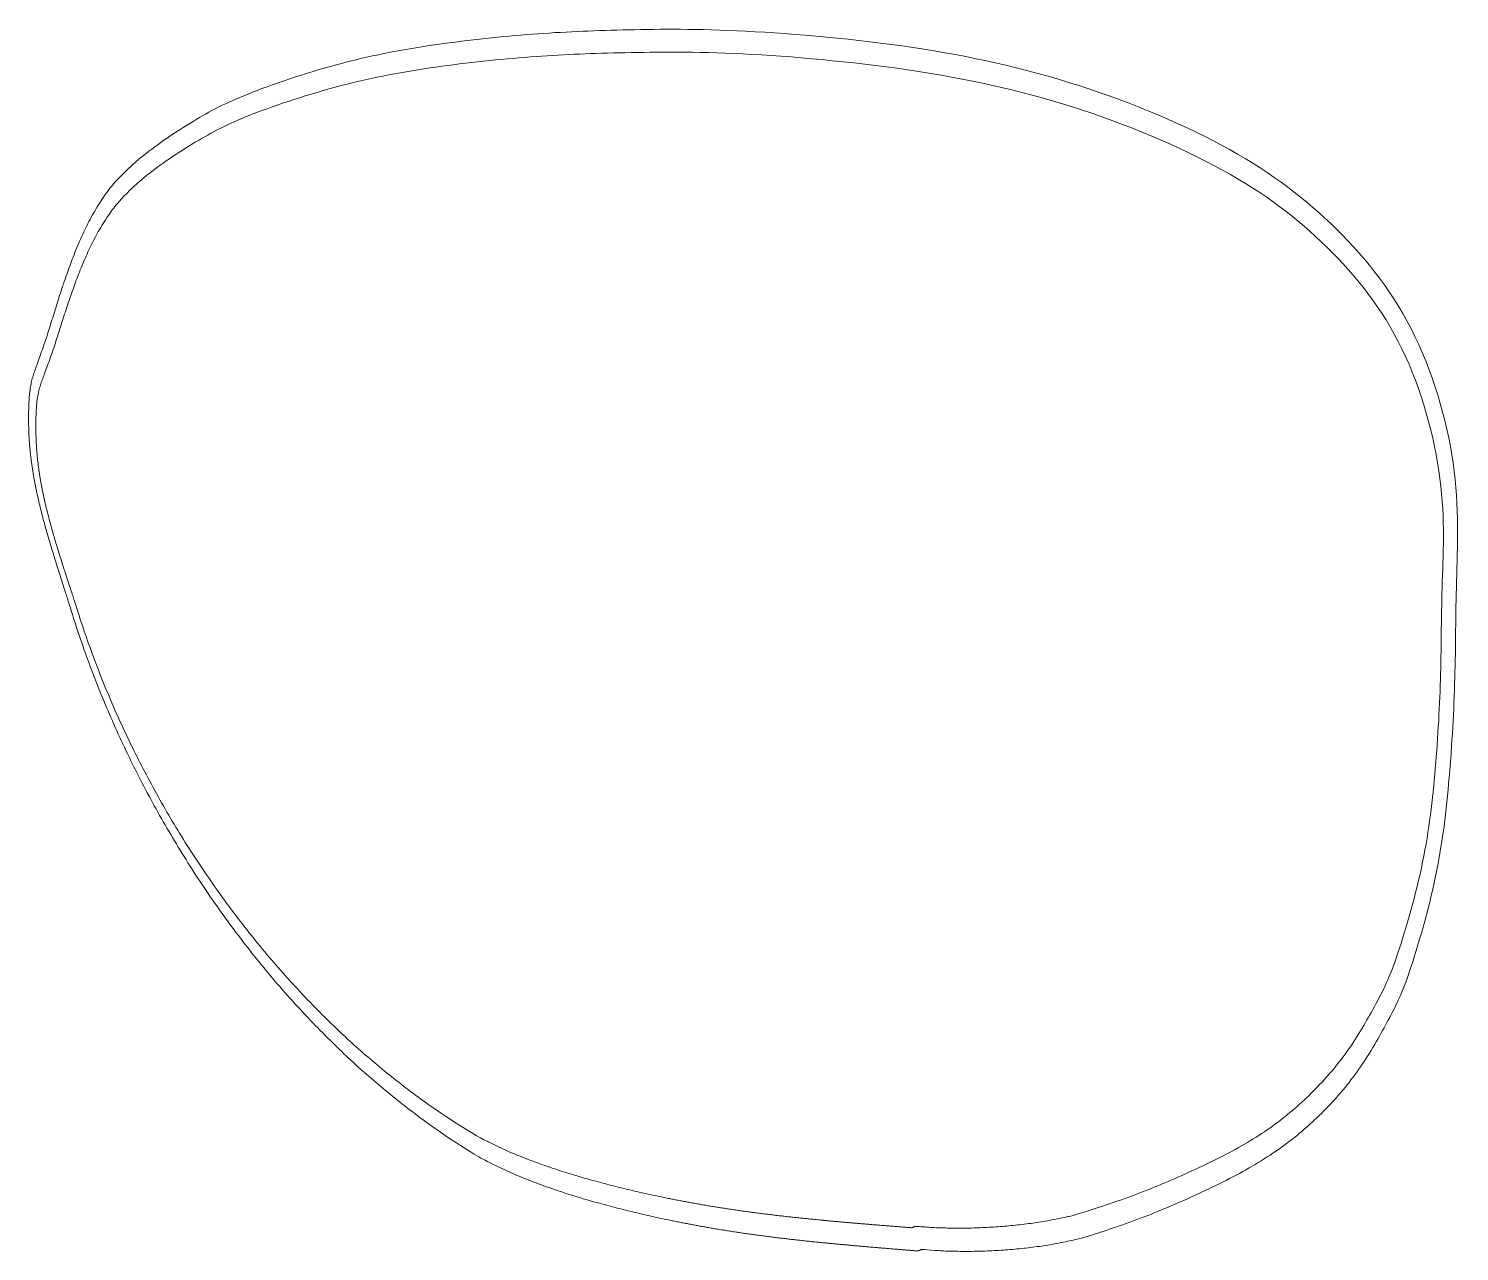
# Model space of a CAD drawing. Header units: millimetres. Extents: x 0.1 to 4.91, y 0.05 to 4.17.
import ezdxf

# ---------------------------------------------------------------- set-up
doc = ezdxf.new("R2010")
doc.units = ezdxf.units.MM
doc.layers.add('PDF_Layer1', color=7, linetype='Continuous', true_color=0xff00e3)

msp = doc.modelspace()

# ---------------------------------------------------------------- linework, layer by layer
at = {"layer": 'PDF_Layer1', "color": 160, "lineweight": 5, "true_color": 0x005eff}
msp.add_rational_spline([(2.3787, 0.1342, 0.5), (2.1596, 0.1729, 0.5), (1.7974, 0.2548, 0.5), (1.5784, 0.3919, 0.5), (0.946, 0.7878, 0.5), (0.4617, 1.4981, 0.5), (0.2434, 2.204, 0.5), (0.1788, 2.4132, 0.5), (0.0985, 2.6258, 0.5), (0.0985, 2.8447, 0.5), (0.0985, 2.8503, 0.5), (0.0985, 2.8559, 0.5), (0.0985, 2.8614, 0.5), (0.0985, 2.8614, 0.5), (0.0985, 3.0006, 0.5), (0.1155, 2.9908, 0.5), (0.167, 3.1552, 0.5), (0.2184, 3.3191, 0.5), (0.2807, 3.5425, 0.5), (0.4084, 3.671, 0.5), (0.8416, 4.1063, 0.5), (1.6933, 4.165, 0.5), (2.2585, 4.165, 0.5), (3.3466, 4.165, 0.5), (4.906, 3.8519, 0.5), (4.906, 2.4894, 0.5), (4.8916, 1.753, 0.5), (4.9513, 0.7234, 0.5), (4.1716, 0.315, 0.5), (4.0123, 0.23, 0.5), (3.8457, 0.1603, 0.5), (3.6733, 0.1067, 0.5), (3.5106, 0.0575, 0.5), (3.2832, 0.0427, 0.5), (3.1045, 0.0593, 0.5), (3.1001, 0.0576, 0.5), (3.0957, 0.0559, 0.5), (3.0913, 0.0542, 0.5), (2.853, 0.0733, 0.5), (2.6141, 0.0926, 0.5), (2.3787, 0.1342, 0.5)], [1, 1, 1, 1, 1, 1, 1, 1, 1, 1, 1, 1, 1, 1, 1, 1, 1, 1, 1, 1, 1, 1, 1, 1, 1, 1, 1, 1, 1, 0.997045810944, 0.997045810944, 1, 1, 1, 1, 1, 1, 1, 1, 1, 1], degree=3, knots=[0, 0, 0, 0, 1, 1, 1, 2, 2, 2, 3, 3, 3, 4, 4, 4, 4, 5, 5, 5, 6, 6, 6, 7, 7, 7, 8, 8, 8, 9, 9, 9, 9.188352, 9.188352, 9.188352, 10.188352, 10.188352, 10.188352, 11.188352, 11.188352, 11.188352, 12.188352, 12.188352, 12.188352, 12.188352], dxfattribs=at)
at = {"layer": 'PDF_Layer1', "lineweight": 5}
msp.add_rational_spline([(2.3687, 0.2093), (2.1529, 0.2465), (1.7962, 0.3254), (1.5805, 0.4573), (0.9577, 0.8383), (0.4807, 1.5218), (0.2657, 2.2011), (0.202, 2.4025), (0.123, 2.607), (0.123, 2.8177), (0.123, 2.8231), (0.123, 2.8284), (0.123, 2.8338), (0.123, 2.8338), (0.123, 2.9677), (0.1397, 2.9583), (0.1905, 3.1165), (0.2411, 3.2742), (0.3024, 3.4892), (0.4282, 3.6128), (0.8548, 4.0318), (1.6937, 4.0882), (2.2504, 4.0882), (3.3219, 4.0882), (4.8578, 3.7869), (4.8578, 2.4758), (4.8436, 1.7671), (4.9023, 0.7763), (4.1345, 0.3833), (3.9773, 0.3014), (3.8132, 0.2343), (3.6437, 0.1828), (3.4835, 0.1355), (3.2595, 0.1213), (3.0835, 0.1372), (3.0792, 0.1356), (3.0748, 0.1339), (3.0705, 0.1323), (2.8359, 0.1507), (2.6005, 0.1692), (2.3687, 0.2093)], [1, 1, 1, 1, 1, 1, 1, 1, 1, 1, 1, 1, 1, 1, 1, 1, 1, 1, 1, 1, 1, 1, 1, 1, 1, 1, 1, 1, 1, 0.997139522585, 0.997139522585, 1, 1, 1, 1, 1, 1, 1, 1, 1, 1], degree=3, knots=[0, 0, 0, 0, 1, 1, 1, 2, 2, 2, 3, 3, 3, 4, 4, 4, 4, 5, 5, 5, 6, 6, 6, 7, 7, 7, 8, 8, 8, 9, 9, 9, 9.185338, 9.185338, 9.185338, 10.185338, 10.185338, 10.185338, 11.185338, 11.185338, 11.185338, 12.185338, 12.185338, 12.185338, 12.185338], dxfattribs=at)

doc.saveas('drawing.dxf')
